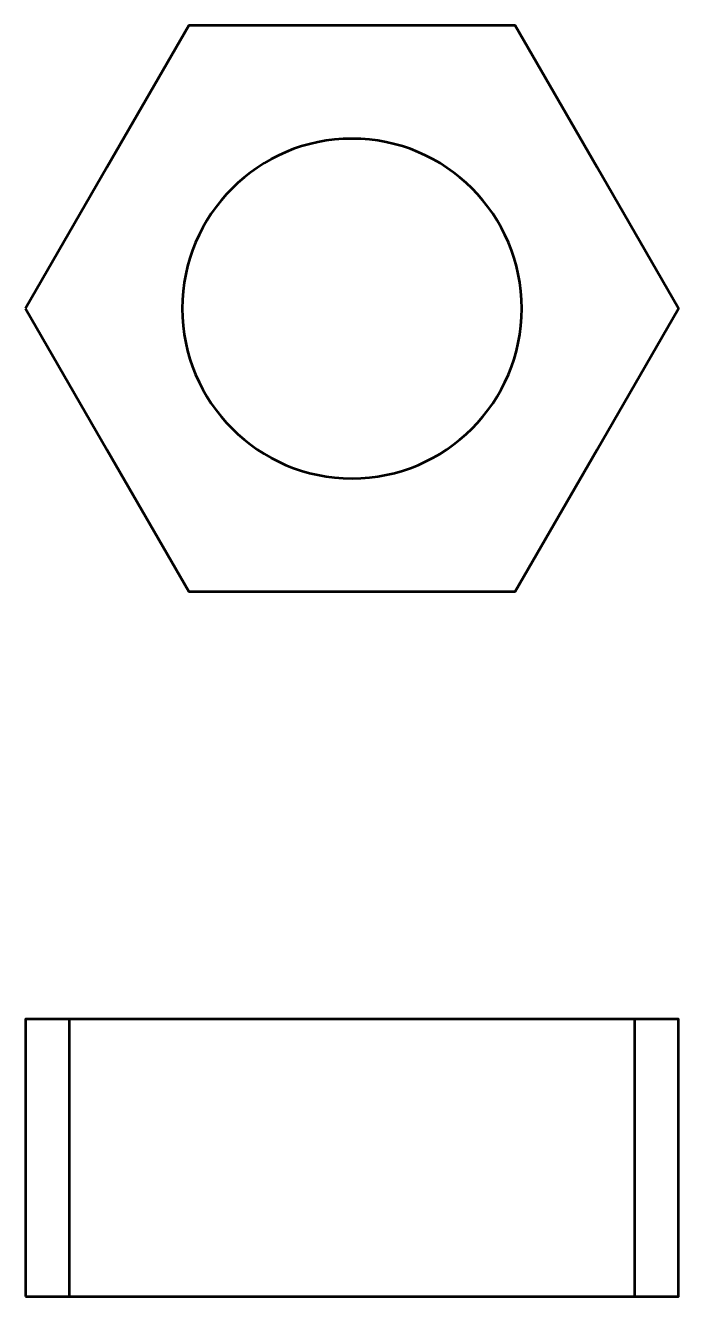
# Model space of a CAD drawing. Header units: centimetres. Extents: x -142 to 94, y -75 to 149.
# Drawn here: x -120.577 to -119.423, y 112.255 to 114.5 of the extents above; entities that cross this region are included whole.
import ezdxf

# ---------------------------------------------------------------- set-up
doc = ezdxf.new("R2010")
doc.units = ezdxf.units.CM
doc.header["$MEASUREMENT"] = 0
doc.layers.add('Layer 1', color=7, linetype='Continuous')

msp = doc.modelspace()

# ---------------------------------------------------------------- linework, layer by layer
at = {"layer": 'Layer 1', "lineweight": 53}
for points in [[(-120.57735, 112.25502), (-119.42265, 112.25502), (-119.42265, 112.74502), (-120.57735, 112.74502), (-120.57735, 112.25502)], [(-120.5, 112.25502), (-119.5, 112.25502), (-119.5, 112.74502), (-120.5, 112.74502), (-120.5, 112.25502)]]:
    msp.add_lwpolyline(points, close=True, dxfattribs=at)
for points, knots in [([(-120.57734, 114), (-120.57734, 114), (-120.43301, 114.25), (-120.43301, 114.25), (-120.43301, 114.25), (-120.43301, 114.25), (-120.28867, 114.5), (-120.28867, 114.5), (-120.28867, 114.5), (-120.28867, 114.5), (-120, 114.5), (-120, 114.5), (-120, 114.5), (-120, 114.5), (-119.71132, 114.5), (-119.71132, 114.5), (-119.71132, 114.5), (-119.71132, 114.5), (-119.56698, 114.25), (-119.56698, 114.25), (-119.56698, 114.25), (-119.56698, 114.25), (-119.42265, 114), (-119.42265, 114), (-119.42265, 114), (-119.42265, 114), (-119.56698, 113.75), (-119.56698, 113.75), (-119.56698, 113.75), (-119.56698, 113.75), (-119.71132, 113.5), (-119.71132, 113.5), (-119.71132, 113.5), (-119.71132, 113.5), (-120, 113.5), (-120, 113.5), (-120, 113.5), (-120, 113.5), (-120.28867, 113.5), (-120.28867, 113.5), (-120.28867, 113.5), (-120.28867, 113.5), (-120.43301, 113.75), (-120.43301, 113.75), (-120.43301, 113.75), (-120.43301, 113.75), (-120.57734, 114), (-120.57734, 114)], [0, 0, 0, 0, 0.0769231, 0.0769231, 0.0769231, 0.0769231, 0.1538462, 0.1538462, 0.1538462, 0.1538462, 0.2307692, 0.2307692, 0.2307692, 0.2307692, 0.3076923, 0.3076923, 0.3076923, 0.3076923, 0.3846154, 0.3846154, 0.3846154, 0.3846154, 0.4615385, 0.4615385, 0.4615385, 0.4615385, 0.5384615, 0.5384615, 0.5384615, 0.5384615, 0.6153846, 0.6153846, 0.6153846, 0.6153846, 0.6923077, 0.6923077, 0.6923077, 0.6923077, 0.7692308, 0.7692308, 0.7692308, 0.7692308, 0.8461538, 0.8461538, 0.8461538, 0.8461538, 1, 1, 1, 1]), ([(-120.29999, 114), (-120.29999, 114.16568), (-120.16568, 114.3), (-120, 114.3), (-120, 114.3), (-119.83431, 114.3), (-119.7, 114.16568), (-119.7, 114), (-119.7, 114), (-119.7, 113.83431), (-119.83431, 113.7), (-120, 113.7), (-120, 113.7), (-120.16568, 113.7), (-120.29999, 113.83431), (-120.29999, 114)], [0, 0, 0, 0, 0.2, 0.2, 0.2, 0.2, 0.4, 0.4, 0.4, 0.4, 0.6, 0.6, 0.6, 0.6, 1, 1, 1, 1])]:
    msp.add_open_spline(points, degree=3, knots=knots, dxfattribs=at)

doc.saveas('drawing.dxf')
